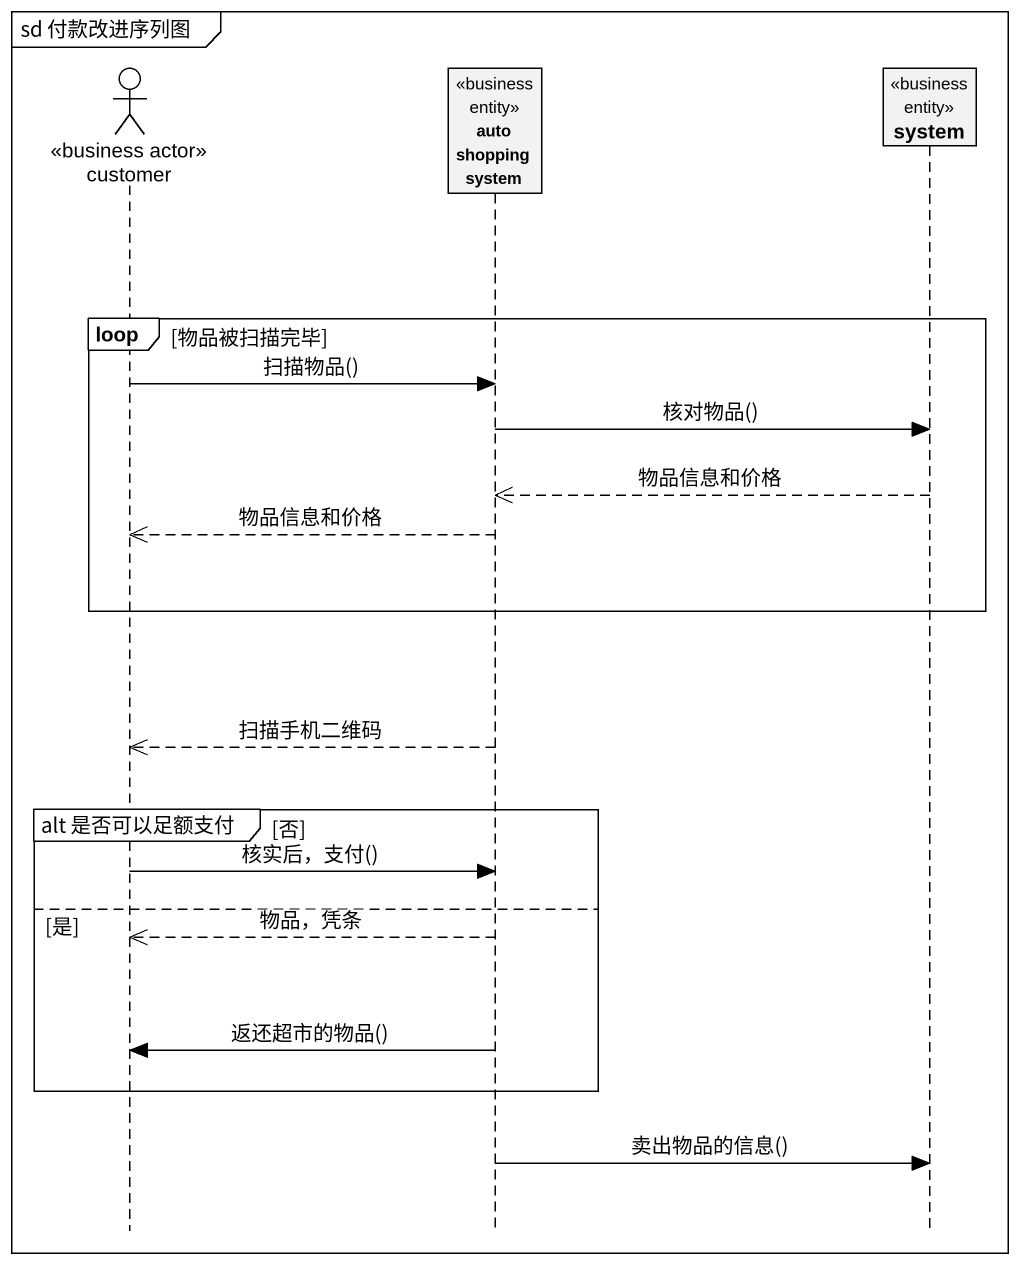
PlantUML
@startuml
mainframe sd 付款改进序列图
hide footbox
actor customer <<business actor>>
participant "auto shopping system" as auto_shopping_system <<business entity>>
participant system <<business entity>>

loop 物品被扫描完毕
  customer -> auto_shopping_system : 扫描物品()
  auto_shopping_system -> system : 核对物品()
  system -->> auto_shopping_system : 物品信息和价格
  auto_shopping_system -->> customer : 物品信息和价格
end
auto_shopping_system -->> customer : 扫描手机二维码
group alt 是否可以足额支付 [否]
  customer -> auto_shopping_system : 核实后，支付()
else 是
  auto_shopping_system -->> customer : 物品，凭条
  auto_shopping_system -> customer : 返还超市的物品()
end
auto_shopping_system -> system : 卖出物品的信息()
@enduml
